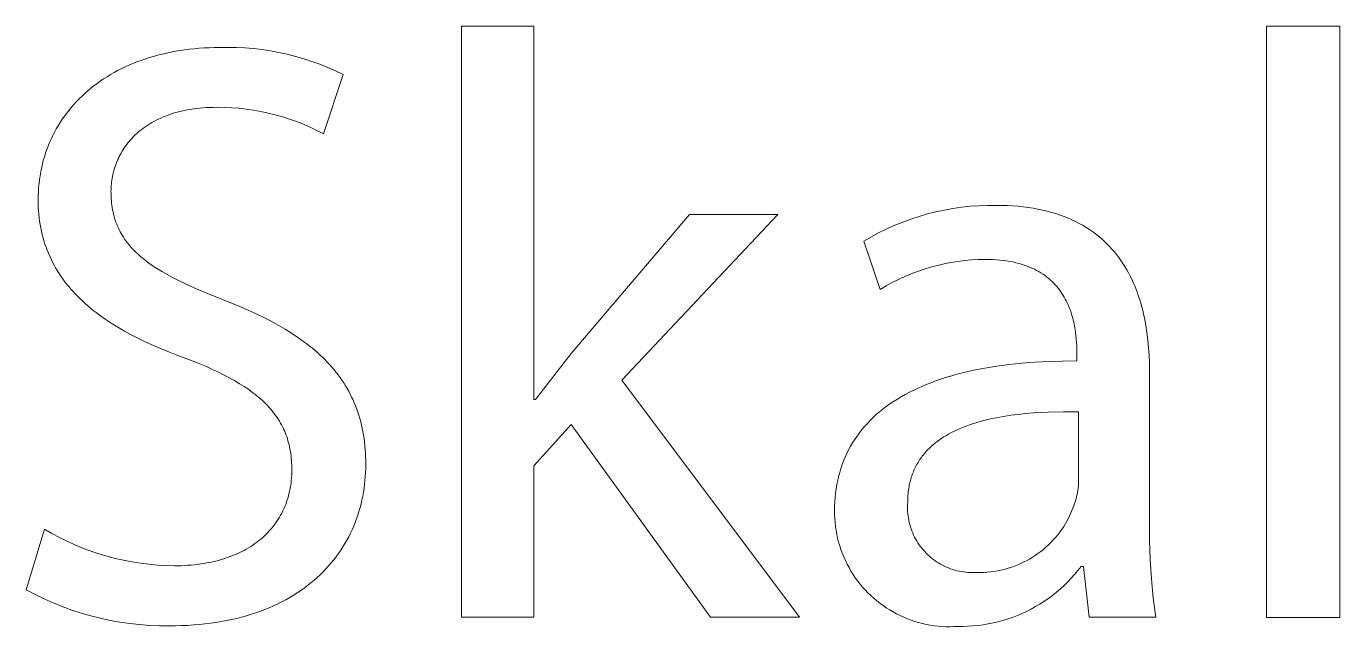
# Model space of a CAD drawing. Header units: millimetres. Extents: x -658 to 2773, y 81 to 2478.
# Drawn here: x 2490.7 to 2544.9, y 229.9 to 254.7 of the extents above; entities that cross this region are included whole.
import ezdxf

# ---------------------------------------------------------------- set-up
doc = ezdxf.new("R2010")
doc.units = ezdxf.units.MM
doc.header["$MEASUREMENT"] = 0
doc.layers.add('Domyślny', color=7, linetype='Continuous', true_color=0x000000)

msp = doc.modelspace()

# ---------------------------------------------------------------- linework, layer by layer
at = {"layer": 'Domyślny', "color": 18, "lineweight": 15, "true_color": 0x000000}
for p, q in [((2508.657, 230.275), (2508.657, 254.664)), ((2508.657, 254.664), (2511.65, 254.664)), ((2511.65, 254.664), (2511.65, 239.265)), ((2541.867, 254.663), (2544.894, 254.663)), ((2541.867, 230.273), (2541.867, 254.663)), ((2544.894, 254.663), (2544.894, 230.273)), ((2496.674, 253.598), (2496.863, 253.633)), ((2496.863, 253.633), (2497.053, 253.665)), ((2497.053, 253.665), (2497.247, 253.693)), ((2497.247, 253.693), (2497.442, 253.718)), ((2497.442, 253.718), (2497.641, 253.739)), ((2497.641, 253.739), (2497.841, 253.756)), ((2497.841, 253.756), (2498.044, 253.769)), ((2498.044, 253.769), (2498.249, 253.779)), ((2498.249, 253.779), (2498.457, 253.785)), ((2498.457, 253.785), (2498.667, 253.787)), ((2498.667, 253.787), (2499.02, 253.793)), ((2499.02, 253.793), (2499.372, 253.788)), ((2499.372, 253.788), (2499.725, 253.771)), ((2499.725, 253.771), (2500.077, 253.742)), ((2500.077, 253.742), (2500.427, 253.702)), ((2500.427, 253.702), (2500.776, 253.649)), ((2500.776, 253.649), (2501.123, 253.585)), ((2494.939, 253.057), (2495.1, 253.125)), ((2495.1, 253.125), (2495.264, 253.191)), ((2495.264, 253.191), (2495.431, 253.253)), ((2495.431, 253.253), (2495.601, 253.313)), ((2495.601, 253.313), (2495.773, 253.369)), ((2495.773, 253.369), (2495.948, 253.421)), ((2495.948, 253.421), (2496.125, 253.47)), ((2496.125, 253.47), (2496.306, 253.516)), ((2496.306, 253.516), (2496.489, 253.559)), ((2496.489, 253.559), (2496.674, 253.598)), ((2501.123, 253.585), (2501.468, 253.51)), ((2501.468, 253.51), (2501.81, 253.423)), ((2501.81, 253.423), (2502.149, 253.325)), ((2502.149, 253.325), (2502.485, 253.215)), ((2502.485, 253.215), (2502.816, 253.095)), ((2502.816, 253.095), (2503.144, 252.963)), ((2493.896, 252.49), (2494.036, 252.58)), ((2494.036, 252.58), (2494.179, 252.667)), ((2494.179, 252.667), (2494.325, 252.751)), ((2494.325, 252.751), (2494.474, 252.832)), ((2494.474, 252.832), (2494.626, 252.91)), ((2494.626, 252.91), (2494.781, 252.985)), ((2494.781, 252.985), (2494.939, 253.057)), ((2503.785, 252.667), (2502.962, 250.223)), ((2503.144, 252.963), (2503.467, 252.82)), ((2503.467, 252.82), (2503.785, 252.667)), ((2493.123, 251.893), (2493.243, 251.999)), ((2493.243, 251.999), (2493.367, 252.103)), ((2493.367, 252.103), (2493.495, 252.204)), ((2493.495, 252.204), (2493.625, 252.302)), ((2493.625, 252.302), (2493.759, 252.397)), ((2493.759, 252.397), (2493.896, 252.49)), ((2492.57, 251.323), (2492.673, 251.442)), ((2492.673, 251.442), (2492.781, 251.558)), ((2492.781, 251.558), (2492.891, 251.672)), ((2492.891, 251.672), (2493.005, 251.784)), ((2493.005, 251.784), (2493.123, 251.893)), ((2492.19, 250.824), (2492.28, 250.952)), ((2492.28, 250.952), (2492.373, 251.078)), ((2492.373, 251.078), (2492.469, 251.202)), ((2492.469, 251.202), (2492.57, 251.323)), ((2496.348, 250.921), (2496.25, 250.878)), ((2496.449, 250.961), (2496.348, 250.921)), ((2496.552, 251), (2496.449, 250.961)), ((2496.658, 251.037), (2496.552, 251)), ((2496.766, 251.072), (2496.658, 251.037)), ((2496.877, 251.104), (2496.766, 251.072)), ((2496.99, 251.135), (2496.877, 251.104)), ((2497.107, 251.163), (2496.99, 251.135)), ((2497.225, 251.19), (2497.107, 251.163)), ((2497.347, 251.214), (2497.225, 251.19)), ((2497.471, 251.235), (2497.347, 251.214)), ((2497.598, 251.254), (2497.471, 251.235)), ((2497.728, 251.271), (2497.598, 251.254)), ((2497.86, 251.286), (2497.728, 251.271)), ((2497.995, 251.298), (2497.86, 251.286)), ((2498.133, 251.307), (2497.995, 251.298)), ((2498.274, 251.314), (2498.133, 251.307)), ((2498.418, 251.318), (2498.274, 251.314)), ((2498.564, 251.319), (2498.418, 251.318)), ((2498.869, 251.316), (2498.564, 251.319)), ((2499.174, 251.303), (2498.869, 251.316)), ((2499.479, 251.28), (2499.174, 251.303)), ((2499.782, 251.247), (2499.479, 251.28)), ((2500.085, 251.203), (2499.782, 251.247)), ((2500.385, 251.149), (2500.085, 251.203)), ((2500.684, 251.085), (2500.385, 251.149)), ((2500.98, 251.012), (2500.684, 251.085)), ((2501.274, 250.928), (2500.98, 251.012)), ((2501.565, 250.834), (2501.274, 250.928)), ((2491.868, 250.289), (2491.943, 250.426)), ((2491.943, 250.426), (2492.022, 250.561)), ((2492.022, 250.561), (2492.104, 250.693)), ((2492.104, 250.693), (2492.19, 250.824)), ((2495.406, 250.362), (2495.335, 250.303)), ((2495.48, 250.421), (2495.406, 250.362)), ((2495.555, 250.477), (2495.48, 250.421)), ((2495.634, 250.533), (2495.555, 250.477)), ((2495.714, 250.587), (2495.634, 250.533)), ((2495.798, 250.64), (2495.714, 250.587)), ((2495.883, 250.691), (2495.798, 250.64)), ((2495.971, 250.74), (2495.883, 250.691)), ((2496.062, 250.788), (2495.971, 250.74)), ((2496.155, 250.834), (2496.062, 250.788)), ((2496.25, 250.878), (2496.155, 250.834)), ((2501.852, 250.731), (2501.565, 250.834)), ((2502.136, 250.618), (2501.852, 250.731)), ((2502.416, 250.495), (2502.136, 250.618)), ((2502.691, 250.364), (2502.416, 250.495)), ((2502.962, 250.223), (2502.691, 250.364)), ((2491.607, 249.72), (2491.667, 249.865)), ((2491.667, 249.865), (2491.73, 250.008)), ((2491.73, 250.008), (2491.797, 250.15)), ((2491.797, 250.15), (2491.868, 250.289)), ((2494.901, 249.853), (2494.849, 249.785)), ((2494.957, 249.92), (2494.901, 249.853)), ((2495.014, 249.987), (2494.957, 249.92)), ((2495.074, 250.052), (2495.014, 249.987)), ((2495.135, 250.116), (2495.074, 250.052)), ((2495.2, 250.18), (2495.135, 250.116)), ((2495.266, 250.242), (2495.2, 250.18)), ((2495.335, 250.303), (2495.266, 250.242)), ((2491.408, 249.121), (2491.452, 249.273)), ((2491.452, 249.273), (2491.499, 249.424)), ((2491.499, 249.424), (2491.551, 249.573)), ((2491.551, 249.573), (2491.607, 249.72)), ((2494.539, 249.286), (2494.504, 249.212)), ((2494.577, 249.359), (2494.539, 249.286)), ((2494.617, 249.432), (2494.577, 249.359)), ((2494.659, 249.504), (2494.617, 249.432)), ((2494.703, 249.575), (2494.659, 249.504)), ((2494.749, 249.646), (2494.703, 249.575)), ((2494.798, 249.716), (2494.749, 249.646)), ((2494.849, 249.785), (2494.798, 249.716)), ((2491.3, 248.652), (2491.332, 248.81)), ((2491.332, 248.81), (2491.368, 248.966)), ((2491.368, 248.966), (2491.408, 249.121)), ((2494.333, 248.763), (2494.311, 248.687)), ((2494.356, 248.838), (2494.333, 248.763)), ((2494.382, 248.914), (2494.356, 248.838)), ((2494.409, 248.989), (2494.382, 248.914)), ((2494.439, 249.064), (2494.409, 248.989)), ((2494.47, 249.138), (2494.439, 249.064)), ((2494.504, 249.212), (2494.47, 249.138)), ((2491.23, 248.169), (2491.249, 248.332)), ((2491.249, 248.332), (2491.273, 248.493)), ((2491.273, 248.493), (2491.3, 248.652)), ((2494.223, 248.232), (2494.214, 248.157)), ((2494.233, 248.308), (2494.223, 248.232)), ((2494.244, 248.383), (2494.233, 248.308)), ((2494.258, 248.459), (2494.244, 248.383)), ((2494.274, 248.535), (2494.258, 248.459)), ((2494.292, 248.611), (2494.274, 248.535)), ((2494.311, 248.687), (2494.292, 248.611)), ((2491.196, 247.504), (2491.198, 247.672)), ((2491.198, 247.672), (2491.204, 247.839)), ((2491.204, 247.839), (2491.215, 248.005)), ((2491.215, 248.005), (2491.23, 248.169)), ((2494.201, 247.932), (2494.2, 247.858)), ((2494.2, 247.858), (2494.201, 247.757)), ((2494.204, 248.006), (2494.201, 247.932)), ((2494.201, 247.757), (2494.204, 247.658)), ((2494.208, 248.081), (2494.204, 248.006)), ((2494.204, 247.658), (2494.209, 247.56)), ((2494.214, 248.157), (2494.208, 248.081)), ((2491.197, 247.352), (2491.196, 247.504)), ((2491.202, 247.202), (2491.197, 247.352)), ((2491.211, 247.054), (2491.202, 247.202)), ((2494.209, 247.56), (2494.217, 247.463)), ((2494.217, 247.463), (2494.226, 247.369)), ((2494.226, 247.369), (2494.237, 247.275)), ((2494.237, 247.275), (2494.251, 247.183)), ((2494.251, 247.183), (2494.267, 247.093)), ((2528.582, 247.082), (2528.934, 247.145)), ((2528.934, 247.145), (2529.287, 247.195)), ((2529.287, 247.195), (2529.643, 247.234)), ((2529.643, 247.234), (2529.999, 247.26)), ((2529.999, 247.26), (2530.356, 247.273)), ((2530.356, 247.273), (2530.714, 247.274)), ((2530.714, 247.274), (2530.949, 247.272)), ((2530.949, 247.272), (2531.178, 247.264)), ((2531.178, 247.264), (2531.402, 247.252)), ((2531.402, 247.252), (2531.621, 247.234)), ((2531.621, 247.234), (2531.834, 247.212)), ((2531.834, 247.212), (2532.042, 247.186)), ((2532.042, 247.186), (2532.244, 247.154)), ((2532.244, 247.154), (2532.442, 247.118)), ((2532.442, 247.118), (2532.634, 247.078)), ((2491.223, 246.908), (2491.211, 247.054)), ((2491.238, 246.764), (2491.223, 246.908)), ((2491.256, 246.622), (2491.238, 246.764)), ((2491.278, 246.481), (2491.256, 246.622)), ((2494.267, 247.093), (2494.284, 247.004)), ((2494.284, 247.004), (2494.304, 246.916)), ((2494.304, 246.916), (2494.327, 246.83)), ((2494.327, 246.83), (2494.351, 246.744)), ((2494.351, 246.744), (2494.377, 246.661)), ((2494.377, 246.661), (2494.406, 246.578)), ((2494.406, 246.578), (2494.437, 246.496)), ((2513.192, 241.161), (2518.07, 246.896)), ((2521.714, 246.896), (2515.282, 240.065)), ((2518.07, 246.896), (2521.714, 246.896)), ((2526.536, 246.451), (2526.867, 246.586)), ((2526.867, 246.586), (2527.203, 246.709)), ((2527.203, 246.709), (2527.542, 246.82)), ((2527.542, 246.82), (2527.886, 246.919)), ((2527.886, 246.919), (2528.232, 247.006)), ((2528.232, 247.006), (2528.582, 247.082)), ((2532.634, 247.078), (2532.821, 247.034)), ((2532.821, 247.034), (2533.004, 246.985)), ((2533.004, 246.985), (2533.181, 246.932)), ((2533.181, 246.932), (2533.354, 246.874)), ((2533.354, 246.874), (2533.521, 246.813)), ((2533.521, 246.813), (2533.684, 246.748)), ((2533.684, 246.748), (2533.842, 246.679)), ((2533.842, 246.679), (2533.996, 246.607)), ((2533.996, 246.607), (2534.145, 246.53)), ((2491.303, 246.343), (2491.278, 246.481)), ((2491.331, 246.206), (2491.303, 246.343)), ((2491.362, 246.07), (2491.331, 246.206)), ((2491.397, 245.937), (2491.362, 246.07)), ((2494.437, 246.496), (2494.47, 246.416)), ((2494.47, 246.416), (2494.505, 246.337)), ((2494.505, 246.337), (2494.542, 246.259)), ((2494.542, 246.259), (2494.582, 246.182)), ((2494.582, 246.182), (2494.624, 246.106)), ((2494.624, 246.106), (2494.668, 246.031)), ((2494.668, 246.031), (2494.714, 245.958)), ((2525.574, 245.98), (2525.889, 246.148)), ((2525.889, 246.148), (2526.21, 246.305)), ((2526.21, 246.305), (2526.536, 246.451)), ((2534.145, 246.53), (2534.289, 246.45)), ((2534.289, 246.45), (2534.429, 246.367)), ((2534.429, 246.367), (2534.564, 246.28)), ((2534.564, 246.28), (2534.696, 246.19)), ((2534.696, 246.19), (2534.822, 246.096)), ((2534.822, 246.096), (2534.945, 245.999)), ((2491.435, 245.805), (2491.397, 245.937)), ((2491.476, 245.675), (2491.435, 245.805)), ((2491.52, 245.547), (2491.476, 245.675)), ((2491.567, 245.42), (2491.52, 245.547)), ((2494.714, 245.958), (2494.762, 245.885)), ((2494.762, 245.885), (2494.813, 245.813)), ((2494.813, 245.813), (2494.866, 245.742)), ((2494.866, 245.742), (2494.922, 245.672)), ((2494.922, 245.672), (2494.979, 245.603)), ((2494.979, 245.603), (2495.039, 245.535)), ((2495.039, 245.535), (2495.102, 245.467)), ((2525.264, 245.8), (2525.574, 245.98)), ((2525.938, 243.801), (2525.264, 245.8)), ((2534.945, 245.999), (2535.063, 245.9)), ((2535.063, 245.9), (2535.178, 245.797)), ((2535.178, 245.797), (2535.288, 245.691)), ((2535.288, 245.691), (2535.394, 245.582)), ((2535.394, 245.582), (2535.496, 245.471)), ((2491.617, 245.295), (2491.567, 245.42)), ((2491.671, 245.172), (2491.617, 245.295)), ((2491.727, 245.05), (2491.671, 245.172)), ((2491.787, 244.93), (2491.727, 245.05)), ((2495.102, 245.467), (2495.166, 245.4)), ((2495.166, 245.4), (2495.233, 245.334)), ((2495.233, 245.334), (2495.302, 245.269)), ((2495.302, 245.269), (2495.374, 245.204)), ((2495.374, 245.204), (2495.448, 245.14)), ((2495.448, 245.14), (2495.524, 245.077)), ((2495.524, 245.077), (2495.603, 245.014)), ((2495.603, 245.014), (2495.684, 244.952)), ((2495.684, 244.952), (2495.767, 244.891)), ((2529.132, 244.962), (2528.85, 244.917)), ((2529.414, 244.998), (2529.132, 244.962)), ((2529.698, 245.024), (2529.414, 244.998)), ((2529.983, 245.04), (2529.698, 245.024)), ((2530.268, 245.046), (2529.983, 245.04)), ((2530.425, 245.045), (2530.268, 245.046)), ((2530.578, 245.039), (2530.425, 245.045)), ((2530.727, 245.031), (2530.578, 245.039)), ((2530.872, 245.018), (2530.727, 245.031)), ((2531.012, 245.003), (2530.872, 245.018)), ((2531.148, 244.984), (2531.012, 245.003)), ((2531.28, 244.962), (2531.148, 244.984)), ((2531.408, 244.937), (2531.28, 244.962)), ((2531.532, 244.909), (2531.408, 244.937)), ((2535.496, 245.471), (2535.595, 245.357)), ((2535.595, 245.357), (2535.689, 245.24)), ((2535.689, 245.24), (2535.78, 245.121)), ((2535.78, 245.121), (2535.867, 244.999)), ((2535.867, 244.999), (2535.95, 244.875)), ((2491.849, 244.812), (2491.787, 244.93)), ((2491.915, 244.695), (2491.849, 244.812)), ((2491.983, 244.58), (2491.915, 244.695)), ((2492.055, 244.466), (2491.983, 244.58)), ((2492.129, 244.354), (2492.055, 244.466)), ((2495.767, 244.891), (2495.941, 244.769)), ((2495.941, 244.769), (2496.125, 244.65)), ((2496.125, 244.65), (2496.319, 244.532)), ((2496.319, 244.532), (2496.522, 244.415)), ((2496.522, 244.415), (2496.735, 244.3)), ((2527.209, 244.444), (2526.946, 244.333)), ((2527.475, 244.546), (2527.209, 244.444)), ((2527.745, 244.639), (2527.475, 244.546)), ((2528.017, 244.723), (2527.745, 244.639)), ((2528.293, 244.797), (2528.017, 244.723)), ((2528.57, 244.861), (2528.293, 244.797)), ((2528.85, 244.917), (2528.57, 244.861)), ((2531.652, 244.879), (2531.532, 244.909)), ((2531.769, 244.845), (2531.652, 244.879)), ((2531.881, 244.809), (2531.769, 244.845)), ((2531.99, 244.77), (2531.881, 244.809)), ((2532.095, 244.728), (2531.99, 244.77)), ((2532.197, 244.684), (2532.095, 244.728)), ((2532.295, 244.638), (2532.197, 244.684)), ((2532.39, 244.589), (2532.295, 244.638)), ((2532.481, 244.538), (2532.39, 244.589)), ((2532.569, 244.485), (2532.481, 244.538)), ((2532.654, 244.43), (2532.569, 244.485)), ((2532.735, 244.373), (2532.654, 244.43)), ((2535.95, 244.875), (2536.03, 244.749)), ((2536.03, 244.749), (2536.106, 244.62)), ((2536.106, 244.62), (2536.179, 244.489)), ((2536.179, 244.489), (2536.249, 244.357)), ((2492.207, 244.244), (2492.129, 244.354)), ((2492.287, 244.135), (2492.207, 244.244)), ((2492.37, 244.027), (2492.287, 244.135)), ((2492.456, 243.921), (2492.37, 244.027)), ((2492.545, 243.816), (2492.456, 243.921)), ((2496.735, 244.3), (2496.958, 244.185)), ((2496.958, 244.185), (2497.191, 244.071)), ((2497.191, 244.071), (2497.688, 243.845)), ((2526.183, 243.947), (2525.938, 243.801)), ((2526.433, 244.085), (2526.183, 243.947)), ((2526.688, 244.213), (2526.433, 244.085)), ((2526.946, 244.333), (2526.688, 244.213)), ((2532.813, 244.313), (2532.735, 244.373)), ((2532.888, 244.252), (2532.813, 244.313)), ((2532.96, 244.19), (2532.888, 244.252)), ((2533.03, 244.126), (2532.96, 244.19)), ((2533.096, 244.06), (2533.03, 244.126)), ((2533.159, 243.992), (2533.096, 244.06)), ((2533.22, 243.923), (2533.159, 243.992)), ((2533.278, 243.853), (2533.22, 243.923)), ((2533.333, 243.782), (2533.278, 243.853)), ((2536.249, 244.357), (2536.315, 244.222)), ((2536.315, 244.222), (2536.377, 244.086)), ((2536.377, 244.086), (2536.437, 243.947)), ((2536.437, 243.947), (2536.493, 243.808)), ((2492.637, 243.713), (2492.545, 243.816)), ((2492.732, 243.611), (2492.637, 243.713)), ((2492.829, 243.511), (2492.732, 243.611)), ((2492.929, 243.412), (2492.829, 243.511)), ((2493.032, 243.315), (2492.929, 243.412)), ((2493.138, 243.219), (2493.032, 243.315)), ((2497.688, 243.845), (2498.225, 243.619)), ((2498.225, 243.619), (2498.804, 243.391)), ((2498.804, 243.391), (2499.516, 243.102)), ((2533.385, 243.709), (2533.333, 243.782)), ((2533.435, 243.636), (2533.385, 243.709)), ((2533.483, 243.561), (2533.435, 243.636)), ((2533.528, 243.485), (2533.483, 243.561)), ((2533.571, 243.409), (2533.528, 243.485)), ((2533.611, 243.332), (2533.571, 243.409)), ((2533.649, 243.254), (2533.611, 243.332)), ((2536.493, 243.808), (2536.546, 243.666)), ((2536.546, 243.666), (2536.596, 243.523)), ((2536.596, 243.523), (2536.643, 243.378)), ((2536.643, 243.378), (2536.687, 243.232)), ((2493.246, 243.124), (2493.138, 243.219)), ((2493.357, 243.03), (2493.246, 243.124)), ((2493.471, 242.938), (2493.357, 243.03)), ((2493.588, 242.847), (2493.471, 242.938)), ((2493.707, 242.758), (2493.588, 242.847)), ((2499.516, 243.102), (2499.855, 242.953)), ((2499.855, 242.953), (2500.183, 242.802)), ((2500.183, 242.802), (2500.499, 242.648)), ((2533.685, 243.176), (2533.649, 243.254)), ((2533.719, 243.097), (2533.685, 243.176)), ((2533.751, 243.017), (2533.719, 243.097)), ((2533.78, 242.937), (2533.751, 243.017)), ((2533.808, 242.857), (2533.78, 242.937)), ((2533.834, 242.777), (2533.808, 242.857)), ((2533.858, 242.697), (2533.834, 242.777)), ((2536.687, 243.232), (2536.728, 243.085)), ((2536.728, 243.085), (2536.767, 242.937)), ((2536.767, 242.937), (2536.802, 242.787)), ((2536.802, 242.787), (2536.835, 242.637)), ((2493.953, 242.583), (2493.707, 242.758)), ((2494.209, 242.413), (2493.953, 242.583)), ((2494.476, 242.247), (2494.209, 242.413)), ((2494.752, 242.087), (2494.476, 242.247)), ((2500.499, 242.648), (2500.804, 242.49)), ((2500.804, 242.49), (2501.097, 242.33)), ((2501.097, 242.33), (2501.38, 242.165)), ((2533.88, 242.617), (2533.858, 242.697)), ((2533.901, 242.536), (2533.88, 242.617)), ((2533.92, 242.456), (2533.901, 242.536)), ((2533.937, 242.377), (2533.92, 242.456)), ((2533.967, 242.218), (2533.937, 242.377)), ((2536.835, 242.637), (2536.865, 242.485)), ((2536.865, 242.485), (2536.893, 242.333)), ((2536.893, 242.333), (2536.941, 242.025)), ((2495.039, 241.931), (2494.752, 242.087)), ((2495.335, 241.779), (2495.039, 241.931)), ((2495.641, 241.632), (2495.335, 241.779)), ((2501.38, 242.165), (2501.65, 241.997)), ((2501.65, 241.997), (2501.91, 241.824)), ((2501.91, 241.824), (2502.158, 241.648)), ((2533.992, 242.061), (2533.967, 242.218)), ((2534.012, 241.907), (2533.992, 242.061)), ((2534.026, 241.756), (2534.012, 241.907)), ((2534.037, 241.609), (2534.026, 241.756)), ((2536.941, 242.025), (2536.978, 241.716)), ((2536.978, 241.716), (2537.007, 241.404)), ((2495.956, 241.489), (2495.641, 241.632)), ((2496.28, 241.351), (2495.956, 241.489)), ((2496.614, 241.216), (2496.28, 241.351)), ((2496.956, 241.085), (2496.614, 241.216)), ((2502.158, 241.648), (2502.278, 241.558)), ((2502.278, 241.558), (2502.394, 241.467)), ((2502.394, 241.467), (2502.508, 241.375)), ((2502.508, 241.375), (2502.62, 241.281)), ((2502.62, 241.281), (2502.728, 241.186)), ((2502.728, 241.186), (2502.833, 241.091)), ((2511.718, 239.265), (2513.192, 241.161)), ((2534.044, 241.466), (2534.037, 241.609)), ((2534.048, 241.328), (2534.044, 241.466)), ((2534.049, 241.197), (2534.048, 241.328)), ((2534.049, 240.854), (2534.049, 241.197)), ((2537.007, 241.404), (2537.027, 241.092)), ((2497.307, 240.958), (2496.956, 241.085)), ((2497.87, 240.732), (2497.307, 240.958)), ((2498.135, 240.619), (2497.87, 240.732)), ((2498.39, 240.504), (2498.135, 240.619)), ((2502.833, 241.091), (2502.936, 240.993)), ((2502.936, 240.993), (2503.035, 240.895)), ((2503.035, 240.895), (2503.132, 240.795)), ((2503.132, 240.795), (2503.226, 240.694)), ((2503.226, 240.694), (2503.317, 240.591)), ((2530.252, 240.56), (2530.743, 240.64)), ((2530.743, 240.64), (2531.251, 240.708)), ((2531.251, 240.708), (2531.777, 240.763)), ((2531.777, 240.763), (2532.319, 240.805)), ((2532.319, 240.805), (2532.879, 240.834)), ((2532.879, 240.834), (2533.456, 240.851)), ((2533.456, 240.851), (2534.049, 240.854)), ((2537.027, 241.092), (2537.039, 240.779)), ((2537.039, 240.779), (2537.042, 240.466)), ((2498.634, 240.389), (2498.39, 240.504)), ((2498.867, 240.273), (2498.634, 240.389)), ((2499.09, 240.155), (2498.867, 240.273)), ((2499.303, 240.036), (2499.09, 240.155)), ((2503.317, 240.591), (2503.405, 240.487)), ((2503.405, 240.487), (2503.491, 240.382)), ((2503.491, 240.382), (2503.573, 240.275)), ((2503.573, 240.275), (2503.653, 240.167)), ((2503.653, 240.167), (2503.73, 240.057)), ((2515.282, 240.065), (2522.605, 230.275)), ((2528.264, 240.044), (2528.467, 240.113)), ((2528.467, 240.113), (2528.674, 240.18)), ((2528.674, 240.18), (2528.886, 240.243)), ((2528.886, 240.243), (2529.103, 240.304)), ((2529.103, 240.304), (2529.324, 240.361)), ((2529.324, 240.361), (2529.779, 240.467)), ((2529.779, 240.467), (2530.252, 240.56)), ((2537.042, 240.466), (2537.042, 234.251)), ((2499.506, 239.916), (2499.303, 240.036)), ((2499.699, 239.794), (2499.506, 239.916)), ((2499.882, 239.67), (2499.699, 239.794)), ((2500.055, 239.543), (2499.882, 239.67)), ((2500.138, 239.48), (2500.055, 239.543)), ((2503.73, 240.057), (2503.803, 239.945)), ((2503.803, 239.945), (2503.874, 239.832)), ((2503.874, 239.832), (2503.942, 239.718)), ((2503.942, 239.718), (2504.008, 239.602)), ((2504.008, 239.602), (2504.07, 239.484)), ((2526.971, 239.471), (2527.142, 239.562)), ((2527.142, 239.562), (2527.317, 239.65)), ((2527.317, 239.65), (2527.498, 239.734)), ((2527.498, 239.734), (2527.682, 239.816)), ((2527.682, 239.816), (2527.871, 239.895)), ((2527.871, 239.895), (2528.065, 239.971)), ((2528.065, 239.971), (2528.264, 240.044)), ((2500.219, 239.415), (2500.138, 239.48)), ((2500.297, 239.35), (2500.219, 239.415)), ((2500.373, 239.285), (2500.297, 239.35)), ((2500.446, 239.218), (2500.373, 239.285)), ((2500.517, 239.152), (2500.446, 239.218)), ((2500.586, 239.084), (2500.517, 239.152)), ((2500.653, 239.016), (2500.586, 239.084)), ((2500.717, 238.947), (2500.653, 239.016)), ((2504.07, 239.484), (2504.129, 239.364)), ((2504.129, 239.364), (2504.186, 239.243)), ((2504.186, 239.243), (2504.239, 239.12)), ((2504.239, 239.12), (2504.29, 238.995)), ((2504.29, 238.995), (2504.338, 238.869)), ((2511.65, 239.265), (2511.718, 239.265)), ((2526.188, 238.972), (2526.335, 239.078)), ((2526.335, 239.078), (2526.487, 239.181)), ((2526.487, 239.181), (2526.644, 239.28)), ((2526.644, 239.28), (2526.805, 239.377)), ((2526.805, 239.377), (2526.971, 239.471)), ((2500.779, 238.877), (2500.717, 238.947)), ((2500.839, 238.807), (2500.779, 238.877)), ((2500.897, 238.736), (2500.839, 238.807)), ((2500.952, 238.664), (2500.897, 238.736)), ((2501.005, 238.591), (2500.952, 238.664)), ((2501.056, 238.518), (2501.005, 238.591)), ((2501.105, 238.443), (2501.056, 238.518)), ((2501.151, 238.368), (2501.105, 238.443)), ((2504.338, 238.869), (2504.383, 238.741)), ((2504.383, 238.741), (2504.425, 238.611)), ((2504.425, 238.611), (2504.464, 238.479)), ((2504.464, 238.479), (2504.501, 238.345)), ((2525.523, 238.4), (2525.647, 238.521)), ((2525.647, 238.521), (2525.775, 238.638)), ((2525.775, 238.638), (2525.908, 238.752)), ((2525.908, 238.752), (2526.046, 238.864)), ((2526.046, 238.864), (2526.188, 238.972)), ((2530.437, 238.45), (2530.155, 238.38)), ((2530.726, 238.511), (2530.437, 238.45)), ((2531.02, 238.565), (2530.726, 238.511)), ((2531.32, 238.611), (2531.02, 238.565)), ((2531.624, 238.65), (2531.32, 238.611)), ((2531.931, 238.683), (2531.624, 238.65)), ((2532.241, 238.709), (2531.931, 238.683)), ((2532.554, 238.729), (2532.241, 238.709)), ((2532.867, 238.743), (2532.554, 238.729)), ((2533.495, 238.757), (2532.867, 238.743)), ((2534.118, 238.752), (2533.495, 238.757)), ((2534.118, 235.873), (2534.118, 238.752)), ((2501.196, 238.292), (2501.151, 238.368)), ((2501.238, 238.215), (2501.196, 238.292)), ((2501.278, 238.137), (2501.238, 238.215)), ((2501.316, 238.058), (2501.278, 238.137)), ((2501.352, 237.978), (2501.316, 238.058)), ((2501.386, 237.898), (2501.352, 237.978)), ((2501.418, 237.816), (2501.386, 237.898)), ((2504.501, 238.345), (2504.534, 238.209)), ((2504.534, 238.209), (2504.564, 238.072)), ((2504.564, 238.072), (2504.592, 237.932)), ((2504.592, 237.932), (2504.617, 237.79)), ((2513.192, 238.237), (2511.65, 236.523)), ((2518.927, 230.275), (2513.192, 238.237)), ((2525.079, 237.891), (2525.183, 238.023)), ((2525.183, 238.023), (2525.291, 238.151)), ((2525.291, 238.151), (2525.405, 238.277)), ((2525.405, 238.277), (2525.523, 238.4)), ((2528.87, 237.896), (2528.755, 237.834)), ((2528.987, 237.955), (2528.87, 237.896)), ((2529.108, 238.012), (2528.987, 237.955)), ((2529.23, 238.066), (2529.108, 238.012)), ((2529.356, 238.118), (2529.23, 238.066)), ((2529.483, 238.167), (2529.356, 238.118)), ((2529.613, 238.214), (2529.483, 238.167)), ((2529.746, 238.259), (2529.613, 238.214)), ((2529.88, 238.302), (2529.746, 238.259)), ((2530.016, 238.342), (2529.88, 238.302)), ((2530.155, 238.38), (2530.016, 238.342)), ((2501.448, 237.733), (2501.418, 237.816)), ((2501.476, 237.649), (2501.448, 237.733)), ((2501.502, 237.564), (2501.476, 237.649)), ((2501.525, 237.478), (2501.502, 237.564)), ((2501.547, 237.391), (2501.525, 237.478)), ((2501.567, 237.303), (2501.547, 237.391)), ((2504.617, 237.79), (2504.639, 237.647)), ((2504.639, 237.647), (2504.657, 237.501)), ((2504.657, 237.501), (2504.673, 237.353)), ((2504.673, 237.353), (2504.687, 237.203)), ((2524.713, 237.336), (2524.797, 237.479)), ((2524.797, 237.479), (2524.886, 237.619)), ((2524.886, 237.619), (2524.98, 237.756)), ((2524.98, 237.756), (2525.079, 237.891)), ((2528.085, 237.365), (2528.039, 237.324)), ((2528.132, 237.405), (2528.085, 237.365)), ((2528.179, 237.445), (2528.132, 237.405)), ((2528.227, 237.484), (2528.179, 237.445)), ((2528.327, 237.559), (2528.227, 237.484)), ((2528.429, 237.632), (2528.327, 237.559)), ((2528.535, 237.702), (2528.429, 237.632)), ((2528.644, 237.769), (2528.535, 237.702)), ((2528.755, 237.834), (2528.644, 237.769)), ((2501.585, 237.213), (2501.567, 237.303)), ((2501.601, 237.123), (2501.585, 237.213)), ((2501.615, 237.031), (2501.601, 237.123)), ((2501.627, 236.938), (2501.615, 237.031)), ((2501.637, 236.844), (2501.627, 236.938)), ((2501.645, 236.749), (2501.637, 236.844)), ((2504.687, 237.203), (2504.697, 237.051)), ((2504.697, 237.051), (2504.704, 236.897)), ((2504.704, 236.897), (2504.708, 236.741)), ((2524.426, 236.736), (2524.49, 236.89)), ((2524.49, 236.89), (2524.559, 237.041)), ((2524.559, 237.041), (2524.633, 237.19)), ((2524.633, 237.19), (2524.713, 237.336)), ((2527.598, 236.823), (2527.563, 236.773)), ((2527.633, 236.872), (2527.598, 236.823)), ((2527.669, 236.921), (2527.633, 236.872)), ((2527.706, 236.969), (2527.669, 236.921)), ((2527.745, 237.016), (2527.706, 236.969)), ((2527.784, 237.062), (2527.745, 237.016)), ((2527.824, 237.108), (2527.784, 237.062)), ((2527.865, 237.153), (2527.824, 237.108)), ((2527.907, 237.197), (2527.865, 237.153)), ((2527.95, 237.24), (2527.907, 237.197)), ((2527.994, 237.282), (2527.95, 237.24)), ((2528.039, 237.324), (2527.994, 237.282)), ((2501.652, 236.652), (2501.645, 236.749)), ((2501.656, 236.554), (2501.652, 236.652)), ((2501.659, 236.455), (2501.656, 236.554)), ((2501.658, 236.245), (2501.66, 236.354)), ((2501.66, 236.354), (2501.659, 236.455)), ((2504.708, 236.416), (2504.702, 236.25)), ((2504.708, 236.741), (2504.71, 236.583)), ((2504.71, 236.583), (2504.708, 236.416)), ((2511.65, 236.523), (2511.65, 230.275)), ((2524.264, 236.257), (2524.313, 236.419)), ((2524.313, 236.419), (2524.367, 236.579)), ((2524.367, 236.579), (2524.426, 236.736)), ((2527.303, 236.283), (2527.28, 236.225)), ((2527.328, 236.341), (2527.303, 236.283)), ((2527.353, 236.398), (2527.328, 236.341)), ((2527.38, 236.454), (2527.353, 236.398)), ((2527.408, 236.509), (2527.38, 236.454)), ((2527.437, 236.563), (2527.408, 236.509)), ((2527.467, 236.617), (2527.437, 236.563)), ((2527.498, 236.67), (2527.467, 236.617)), ((2527.53, 236.721), (2527.498, 236.67)), ((2527.563, 236.773), (2527.53, 236.721)), ((2501.613, 235.718), (2501.627, 235.821)), ((2501.627, 235.821), (2501.639, 235.926)), ((2501.639, 235.926), (2501.648, 236.031)), ((2501.648, 236.031), (2501.654, 236.138)), ((2501.654, 236.138), (2501.658, 236.245)), ((2504.661, 235.757), (2504.64, 235.595)), ((2504.679, 235.921), (2504.661, 235.757)), ((2504.692, 236.085), (2504.679, 235.921)), ((2504.702, 236.25), (2504.692, 236.085)), ((2524.119, 235.58), (2524.147, 235.754)), ((2524.147, 235.754), (2524.181, 235.924)), ((2524.181, 235.924), (2524.22, 236.092)), ((2524.22, 236.092), (2524.264, 236.257)), ((2527.136, 235.724), (2527.124, 235.658)), ((2527.15, 235.79), (2527.136, 235.724)), ((2527.165, 235.855), (2527.15, 235.79)), ((2527.181, 235.918), (2527.165, 235.855)), ((2527.198, 235.981), (2527.181, 235.918)), ((2527.217, 236.044), (2527.198, 235.981)), ((2527.237, 236.105), (2527.217, 236.044)), ((2527.258, 236.165), (2527.237, 236.105)), ((2527.28, 236.225), (2527.258, 236.165)), ((2534.11, 235.695), (2534.115, 235.784)), ((2534.115, 235.784), (2534.118, 235.873)), ((2501.474, 235.124), (2501.503, 235.22)), ((2501.503, 235.22), (2501.53, 235.317)), ((2501.53, 235.317), (2501.555, 235.416)), ((2501.555, 235.416), (2501.577, 235.515)), ((2501.577, 235.515), (2501.596, 235.616)), ((2501.596, 235.616), (2501.613, 235.718)), ((2504.586, 235.273), (2504.553, 235.114)), ((2504.615, 235.433), (2504.586, 235.273)), ((2504.64, 235.595), (2504.615, 235.433)), ((2524.064, 235.044), (2524.077, 235.226)), ((2524.077, 235.226), (2524.095, 235.404)), ((2524.095, 235.404), (2524.119, 235.58)), ((2527.076, 235.239), (2527.072, 235.166)), ((2527.08, 235.311), (2527.076, 235.239)), ((2527.086, 235.382), (2527.08, 235.311)), ((2527.094, 235.452), (2527.086, 235.382)), ((2527.102, 235.522), (2527.094, 235.452)), ((2527.112, 235.59), (2527.102, 235.522)), ((2527.124, 235.658), (2527.112, 235.59)), ((2534.018, 235.168), (2534.04, 235.255)), ((2534.04, 235.255), (2534.06, 235.342)), ((2534.06, 235.342), (2534.077, 235.429)), ((2534.077, 235.429), (2534.09, 235.518)), ((2534.09, 235.518), (2534.102, 235.606)), ((2534.102, 235.606), (2534.11, 235.695)), ((2501.246, 234.576), (2501.29, 234.664)), ((2501.29, 234.664), (2501.332, 234.753)), ((2501.332, 234.753), (2501.371, 234.844)), ((2501.371, 234.844), (2501.408, 234.936)), ((2501.408, 234.936), (2501.442, 235.029)), ((2501.442, 235.029), (2501.474, 235.124)), ((2504.43, 234.645), (2504.382, 234.491)), ((2504.475, 234.8), (2504.43, 234.645)), ((2504.516, 234.956), (2504.475, 234.8)), ((2504.553, 235.114), (2504.516, 234.956)), ((2524.054, 234.674), (2524.056, 234.86)), ((2524.055, 234.51), (2524.054, 234.674)), ((2524.056, 234.86), (2524.064, 235.044)), ((2527.064, 234.925), (2527.061, 234.832)), ((2527.061, 234.832), (2527.062, 234.74)), ((2527.062, 234.74), (2527.066, 234.648)), ((2527.069, 235.016), (2527.064, 234.925)), ((2527.066, 234.648), (2527.073, 234.556)), ((2527.07, 235.091), (2527.069, 235.016)), ((2527.072, 235.166), (2527.07, 235.091)), ((2533.777, 234.521), (2533.834, 234.65)), ((2533.834, 234.65), (2533.887, 234.781)), ((2533.887, 234.781), (2533.935, 234.914)), ((2533.935, 234.914), (2533.965, 234.998)), ((2533.965, 234.998), (2533.993, 235.082)), ((2533.993, 235.082), (2534.018, 235.168)), ((2500.931, 234.079), (2500.99, 234.159)), ((2500.99, 234.159), (2501.046, 234.239)), ((2501.046, 234.239), (2501.099, 234.321)), ((2501.099, 234.321), (2501.151, 234.405)), ((2501.151, 234.405), (2501.2, 234.49)), ((2501.2, 234.49), (2501.246, 234.576)), ((2504.273, 234.188), (2504.212, 234.038)), ((2504.329, 234.338), (2504.273, 234.188)), ((2504.382, 234.491), (2504.329, 234.338)), ((2524.061, 234.347), (2524.055, 234.51)), ((2524.074, 234.185), (2524.061, 234.347)), ((2524.092, 234.022), (2524.074, 234.185)), ((2527.073, 234.556), (2527.083, 234.465)), ((2527.083, 234.465), (2527.096, 234.374)), ((2527.096, 234.374), (2527.113, 234.283)), ((2527.113, 234.283), (2527.132, 234.193)), ((2527.132, 234.193), (2527.155, 234.103)), ((2527.155, 234.103), (2527.181, 234.015)), ((2533.505, 234.026), (2533.579, 234.146)), ((2533.579, 234.146), (2533.649, 234.269)), ((2533.649, 234.269), (2533.715, 234.394)), ((2533.715, 234.394), (2533.777, 234.521)), ((2537.042, 234.251), (2537.043, 233.453)), ((2490.704, 231.408), (2491.458, 233.91)), ((2491.458, 233.91), (2491.763, 233.734)), ((2491.763, 233.734), (2492.074, 233.568)), ((2492.074, 233.568), (2492.39, 233.413)), ((2500.382, 233.504), (2500.458, 233.57)), ((2500.458, 233.57), (2500.533, 233.638)), ((2500.533, 233.638), (2500.605, 233.708)), ((2500.605, 233.708), (2500.675, 233.779)), ((2500.675, 233.779), (2500.742, 233.852)), ((2500.742, 233.852), (2500.808, 233.926)), ((2500.808, 233.926), (2500.871, 234.002)), ((2500.871, 234.002), (2500.931, 234.079)), ((2504.007, 233.601), (2503.931, 233.459)), ((2504.08, 233.745), (2504.007, 233.601)), ((2504.148, 233.891), (2504.08, 233.745)), ((2504.212, 234.038), (2504.148, 233.891)), ((2524.115, 233.861), (2524.092, 234.022)), ((2524.144, 233.7), (2524.115, 233.861)), ((2524.179, 233.54), (2524.144, 233.7)), ((2527.181, 234.015), (2527.209, 233.927)), ((2527.209, 233.927), (2527.241, 233.841)), ((2527.241, 233.841), (2527.276, 233.755)), ((2527.276, 233.755), (2527.313, 233.671)), ((2527.313, 233.671), (2527.353, 233.588)), ((2527.353, 233.588), (2527.397, 233.507)), ((2533.075, 233.468), (2533.169, 233.573)), ((2533.169, 233.573), (2533.258, 233.682)), ((2533.258, 233.682), (2533.345, 233.794)), ((2533.345, 233.794), (2533.427, 233.909)), ((2533.427, 233.909), (2533.505, 234.026)), ((2492.39, 233.413), (2492.711, 233.268)), ((2492.711, 233.268), (2493.036, 233.134)), ((2493.036, 233.134), (2493.366, 233.011)), ((2499.593, 232.988), (2499.689, 233.038)), ((2499.689, 233.038), (2499.783, 233.09)), ((2499.783, 233.09), (2499.875, 233.143)), ((2499.875, 233.143), (2499.965, 233.199)), ((2499.965, 233.199), (2500.053, 233.257)), ((2500.053, 233.257), (2500.138, 233.316)), ((2500.138, 233.316), (2500.222, 233.377)), ((2500.222, 233.377), (2500.303, 233.44)), ((2500.303, 233.44), (2500.382, 233.504)), ((2503.679, 233.043), (2503.587, 232.909)), ((2503.767, 233.18), (2503.679, 233.043)), ((2503.851, 233.318), (2503.767, 233.18)), ((2503.931, 233.459), (2503.851, 233.318)), ((2524.219, 233.382), (2524.179, 233.54)), ((2524.264, 233.225), (2524.219, 233.382)), ((2524.315, 233.07), (2524.264, 233.225)), ((2524.372, 232.917), (2524.315, 233.07)), ((2527.397, 233.507), (2527.443, 233.427)), ((2527.443, 233.427), (2527.491, 233.349)), ((2527.491, 233.349), (2527.543, 233.272)), ((2527.543, 233.272), (2527.596, 233.198)), ((2527.596, 233.198), (2527.653, 233.125)), ((2527.653, 233.125), (2527.712, 233.054)), ((2527.712, 233.054), (2527.773, 232.985)), ((2532.556, 232.99), (2532.666, 233.079)), ((2532.666, 233.079), (2532.774, 233.171)), ((2532.774, 233.171), (2532.877, 233.266)), ((2532.877, 233.266), (2532.978, 233.365)), ((2532.978, 233.365), (2533.075, 233.468)), ((2537.043, 233.453), (2537.07, 232.656)), ((2493.366, 233.011), (2493.699, 232.899)), ((2493.699, 232.899), (2494.037, 232.798)), ((2494.037, 232.798), (2494.377, 232.708)), ((2494.377, 232.708), (2494.72, 232.63)), ((2494.72, 232.63), (2495.066, 232.563)), ((2495.066, 232.563), (2495.413, 232.507)), ((2495.413, 232.507), (2495.762, 232.464)), ((2497.771, 232.459), (2497.9, 232.476)), ((2497.9, 232.476), (2498.027, 232.495)), ((2498.027, 232.495), (2498.152, 232.517)), ((2498.152, 232.517), (2498.275, 232.541)), ((2498.275, 232.541), (2498.396, 232.567)), ((2498.396, 232.567), (2498.515, 232.595)), ((2498.515, 232.595), (2498.632, 232.625)), ((2498.632, 232.625), (2498.747, 232.657)), ((2498.747, 232.657), (2498.86, 232.691)), ((2498.86, 232.691), (2498.971, 232.728)), ((2498.971, 232.728), (2499.079, 232.766)), ((2499.079, 232.766), (2499.186, 232.807)), ((2499.186, 232.807), (2499.291, 232.849)), ((2499.291, 232.849), (2499.394, 232.893)), ((2499.394, 232.893), (2499.494, 232.94)), ((2499.494, 232.94), (2499.593, 232.988)), ((2503.287, 232.519), (2503.179, 232.394)), ((2503.391, 232.647), (2503.287, 232.519)), ((2503.491, 232.777), (2503.391, 232.647)), ((2503.587, 232.909), (2503.491, 232.777)), ((2524.433, 232.765), (2524.372, 232.917)), ((2524.5, 232.616), (2524.433, 232.765)), ((2524.571, 232.47), (2524.5, 232.616)), ((2527.773, 232.985), (2527.837, 232.919)), ((2527.837, 232.919), (2527.903, 232.854)), ((2527.903, 232.854), (2527.971, 232.792)), ((2527.971, 232.792), (2528.041, 232.732)), ((2528.041, 232.732), (2528.113, 232.675)), ((2528.113, 232.675), (2528.187, 232.62)), ((2528.187, 232.62), (2528.263, 232.568)), ((2528.263, 232.568), (2528.341, 232.518)), ((2528.341, 232.518), (2528.42, 232.471)), ((2531.58, 232.429), (2531.71, 232.484)), ((2531.71, 232.484), (2531.838, 232.544)), ((2531.838, 232.544), (2531.964, 232.608)), ((2531.964, 232.608), (2532.088, 232.676)), ((2532.088, 232.676), (2532.209, 232.749)), ((2532.209, 232.749), (2532.327, 232.825)), ((2532.327, 232.825), (2532.443, 232.906)), ((2532.443, 232.906), (2532.556, 232.99)), ((2537.07, 232.656), (2537.123, 231.86)), ((2495.762, 232.464), (2496.113, 232.431)), ((2496.113, 232.431), (2496.464, 232.411)), ((2496.464, 232.411), (2496.816, 232.402)), ((2496.816, 232.402), (2497.098, 232.406)), ((2497.098, 232.406), (2497.237, 232.412)), ((2497.237, 232.412), (2497.373, 232.42)), ((2497.373, 232.42), (2497.508, 232.431)), ((2497.508, 232.431), (2497.64, 232.444)), ((2497.64, 232.444), (2497.771, 232.459)), ((2502.832, 232.032), (2502.708, 231.916)), ((2502.952, 232.15), (2502.832, 232.032)), ((2503.067, 232.271), (2502.952, 232.15)), ((2503.179, 232.394), (2503.067, 232.271)), ((2524.648, 232.326), (2524.571, 232.47)), ((2524.73, 232.184), (2524.648, 232.326)), ((2524.816, 232.046), (2524.73, 232.184)), ((2524.907, 231.91), (2524.816, 232.046)), ((2528.42, 232.471), (2528.501, 232.427)), ((2528.501, 232.427), (2528.583, 232.386)), ((2528.583, 232.386), (2528.667, 232.347)), ((2528.667, 232.347), (2528.752, 232.312)), ((2528.752, 232.312), (2528.838, 232.279)), ((2528.838, 232.279), (2528.925, 232.249)), ((2528.925, 232.249), (2529.013, 232.223)), ((2529.013, 232.223), (2529.103, 232.199)), ((2529.103, 232.199), (2529.192, 232.178)), ((2529.192, 232.178), (2529.283, 232.161)), ((2529.283, 232.161), (2529.374, 232.147)), ((2529.374, 232.147), (2529.465, 232.135)), ((2529.465, 232.135), (2529.557, 232.127)), ((2529.557, 232.127), (2529.649, 232.122)), ((2529.649, 232.122), (2529.741, 232.12)), ((2529.741, 232.12), (2529.833, 232.122)), ((2529.833, 232.122), (2529.925, 232.126)), ((2529.925, 232.126), (2530.067, 232.125)), ((2530.067, 232.125), (2530.208, 232.129)), ((2530.208, 232.129), (2530.349, 232.138)), ((2530.349, 232.138), (2530.489, 232.151)), ((2530.489, 232.151), (2530.629, 232.169)), ((2530.629, 232.169), (2530.768, 232.192)), ((2530.768, 232.192), (2530.907, 232.22)), ((2530.907, 232.22), (2531.044, 232.253)), ((2531.044, 232.253), (2531.18, 232.29)), ((2531.18, 232.29), (2531.315, 232.331)), ((2531.315, 232.331), (2531.449, 232.378)), ((2531.449, 232.378), (2531.58, 232.429)), ((2533.957, 232.04), (2533.818, 231.884)), ((2534.092, 232.201), (2533.957, 232.04)), ((2534.221, 232.366), (2534.092, 232.201)), ((2534.323, 232.366), (2534.221, 232.366)), ((2534.563, 230.276), (2534.323, 232.366)), ((2491.067, 231.216), (2490.704, 231.408)), ((2502.172, 231.48), (2502.029, 231.378)), ((2502.312, 231.585), (2502.172, 231.48)), ((2502.448, 231.693), (2502.312, 231.585)), ((2502.58, 231.803), (2502.448, 231.693)), ((2502.708, 231.916), (2502.58, 231.803)), ((2525.003, 231.778), (2524.907, 231.91)), ((2525.104, 231.649), (2525.003, 231.778)), ((2525.208, 231.524), (2525.104, 231.649)), ((2525.317, 231.402), (2525.208, 231.524)), ((2525.43, 231.284), (2525.317, 231.402)), ((2533.368, 231.445), (2533.208, 231.31)), ((2533.523, 231.587), (2533.368, 231.445)), ((2533.673, 231.733), (2533.523, 231.587)), ((2533.818, 231.884), (2533.673, 231.733)), ((2537.123, 231.86), (2537.201, 231.067)), ((2491.437, 231.037), (2491.067, 231.216)), ((2491.812, 230.87), (2491.437, 231.037)), ((2492.192, 230.717), (2491.812, 230.87)), ((2501.249, 230.913), (2501.081, 230.83)), ((2501.413, 231), (2501.249, 230.913)), ((2501.573, 231.09), (2501.413, 231)), ((2501.729, 231.183), (2501.573, 231.09)), ((2501.881, 231.279), (2501.729, 231.183)), ((2502.029, 231.378), (2501.881, 231.279)), ((2525.547, 231.171), (2525.43, 231.284)), ((2525.668, 231.061), (2525.547, 231.171)), ((2525.793, 230.955), (2525.668, 231.061)), ((2525.921, 230.854), (2525.793, 230.955)), ((2526.053, 230.758), (2525.921, 230.854)), ((2532.703, 230.936), (2532.527, 230.822)), ((2532.876, 231.055), (2532.703, 230.936)), ((2533.044, 231.179), (2532.876, 231.055)), ((2533.208, 231.31), (2533.044, 231.179)), ((2537.201, 231.067), (2537.305, 230.276)), ((2492.578, 230.576), (2492.192, 230.717)), ((2492.968, 230.449), (2492.578, 230.576)), ((2493.363, 230.335), (2492.968, 230.449)), ((2493.761, 230.235), (2493.363, 230.335)), ((2499.791, 230.34), (2499.59, 230.284)), ((2499.987, 230.399), (2499.791, 230.34)), ((2500.18, 230.462), (2499.987, 230.399)), ((2500.368, 230.529), (2500.18, 230.462)), ((2500.552, 230.599), (2500.368, 230.529)), ((2500.732, 230.672), (2500.552, 230.599)), ((2500.909, 230.749), (2500.732, 230.672)), ((2501.081, 230.83), (2500.909, 230.749)), ((2526.188, 230.666), (2526.053, 230.758)), ((2526.326, 230.578), (2526.188, 230.666)), ((2526.466, 230.496), (2526.326, 230.578)), ((2526.61, 230.418), (2526.466, 230.496)), ((2526.756, 230.345), (2526.61, 230.418)), ((2526.905, 230.278), (2526.756, 230.345)), ((2531.593, 230.35), (2531.398, 230.274)), ((2531.786, 230.431), (2531.593, 230.35)), ((2531.976, 230.52), (2531.786, 230.431)), ((2532.163, 230.614), (2531.976, 230.52)), ((2532.347, 230.715), (2532.163, 230.614)), ((2532.527, 230.822), (2532.347, 230.715)), ((2494.162, 230.149), (2493.761, 230.235)), ((2494.566, 230.076), (2494.162, 230.149)), ((2494.972, 230.018), (2494.566, 230.076)), ((2495.381, 229.973), (2494.972, 230.018)), ((2495.79, 229.942), (2495.381, 229.973)), ((2496.2, 229.925), (2495.79, 229.942)), ((2496.61, 229.923), (2496.2, 229.925)), ((2496.864, 229.925), (2496.61, 229.923)), ((2497.114, 229.932), (2496.864, 229.925)), ((2497.36, 229.943), (2497.114, 229.932)), ((2497.601, 229.958), (2497.36, 229.943)), ((2497.839, 229.978), (2497.601, 229.958)), ((2498.072, 230.002), (2497.839, 229.978)), ((2498.301, 230.03), (2498.072, 230.002)), ((2498.526, 230.063), (2498.301, 230.03)), ((2498.747, 230.099), (2498.526, 230.063)), ((2498.964, 230.139), (2498.747, 230.099)), ((2499.177, 230.184), (2498.964, 230.139)), ((2499.386, 230.232), (2499.177, 230.184)), ((2499.59, 230.284), (2499.386, 230.232)), ((2511.65, 230.275), (2508.657, 230.275)), ((2522.605, 230.275), (2518.927, 230.275)), ((2527.056, 230.215), (2526.905, 230.278)), ((2527.209, 230.158), (2527.056, 230.215)), ((2527.364, 230.106), (2527.209, 230.158)), ((2527.52, 230.06), (2527.364, 230.106)), ((2527.678, 230.019), (2527.52, 230.06)), ((2527.838, 229.983), (2527.678, 230.019)), ((2527.998, 229.953), (2527.838, 229.983)), ((2528.16, 229.928), (2527.998, 229.953)), ((2528.322, 229.909), (2528.16, 229.928)), ((2528.484, 229.896), (2528.322, 229.909)), ((2528.648, 229.888), (2528.484, 229.896)), ((2528.811, 229.886), (2528.648, 229.888)), ((2528.974, 229.89), (2528.811, 229.886)), ((2529.137, 229.899), (2528.974, 229.89)), ((2529.347, 229.898), (2529.137, 229.899)), ((2529.556, 229.904), (2529.347, 229.898)), ((2529.765, 229.917), (2529.556, 229.904)), ((2529.974, 229.938), (2529.765, 229.917)), ((2530.181, 229.965), (2529.974, 229.938)), ((2530.388, 229.999), (2530.181, 229.965)), ((2530.594, 230.041), (2530.388, 229.999)), ((2530.797, 230.089), (2530.594, 230.041)), ((2531, 230.144), (2530.797, 230.089)), ((2531.2, 230.206), (2531, 230.144)), ((2531.398, 230.274), (2531.2, 230.206)), ((2537.305, 230.276), (2534.563, 230.276)), ((2544.894, 230.273), (2541.867, 230.273))]:
    msp.add_line(p, q, dxfattribs=at)

doc.saveas('drawing.dxf')
